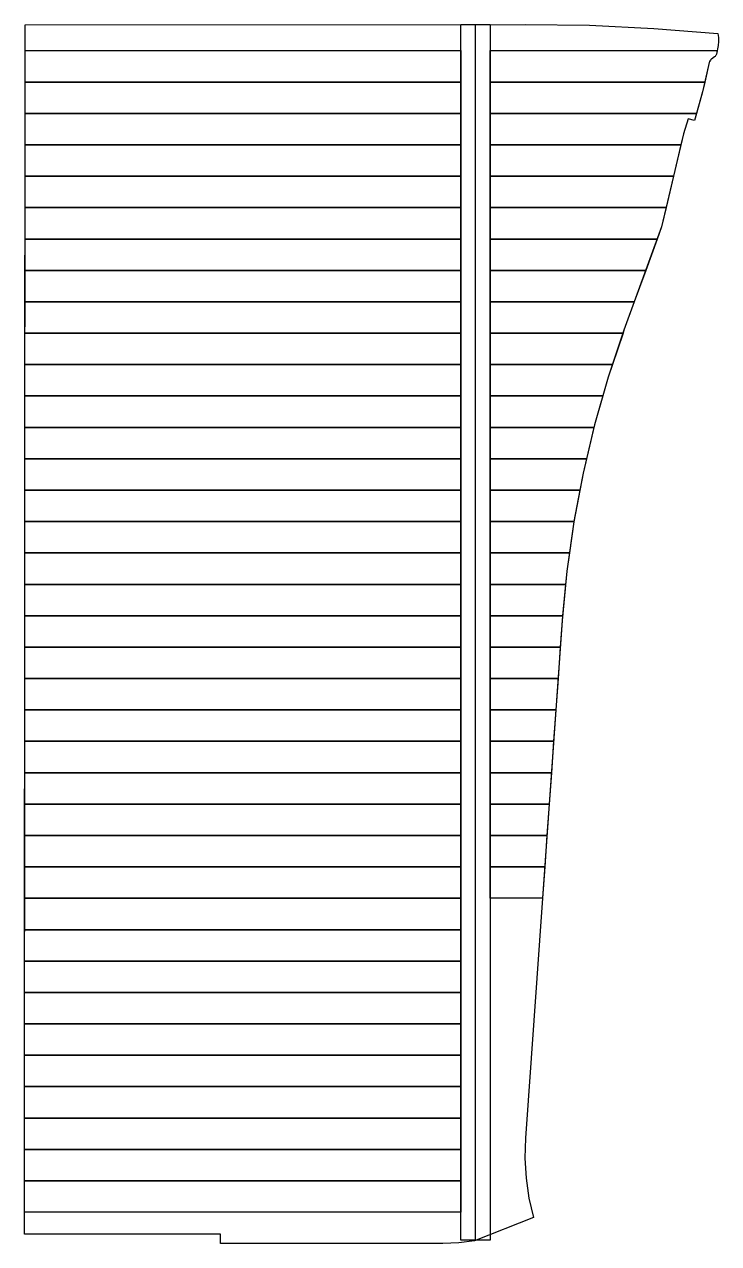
# Model space of a CAD drawing. Header units: feet. Extents: x 0 to 663, y 0 to 1165.
import ezdxf

# ---------------------------------------------------------------- set-up
doc = ezdxf.new("R2010")
doc.units = ezdxf.units.FT
for name, color, linetype in [('CENTERLINE', 2, 'Continuous'), ('LOTS', 3, 'Continuous'), ('PARCEL', 5, 'Continuous'), ('ROADS', 1, 'Continuous')]:
    doc.layers.add(name, color=color, linetype=linetype)

msp = doc.modelspace()

# ---------------------------------------------------------------- linework, layer by layer
at = {"layer": 'CENTERLINE'}
msp.add_lwpolyline([(431.1, 3.3), (431.1, 1165.1)], dxfattribs=at)
at = {"layer": 'LOTS'}
for points in [[(0.7, 1140), (417.1, 1140), (417.1, 1110), (0.6, 1110), (0.7, 1140)], [(661.1, 1136.7), (660.9, 1136.1), (660.6, 1135.5), (660.3, 1134.9), (659.8, 1134.4), (659.3, 1134), (656.5, 1132), (655.9, 1131.4), (655.4, 1130.8), (654.9, 1130.2), (654.6, 1129.4), (654.3, 1128.6), (650, 1110), (445.1, 1110), (445.1, 1140), (661.8, 1140), (661.1, 1136.7)], [(0.6, 1110), (417.1, 1110), (417.1, 1080), (0.6, 1080), (0.6, 1110)], [(647.9, 1100.7), (642.2, 1080), (445.1, 1080), (445.1, 1110), (650, 1110), (647.9, 1100.7)], [(0.6, 1080), (417.1, 1080), (417.1, 1050), (0.6, 1050), (0.6, 1080)], [(640.3, 1073.1), (634.1, 1074.9), (629.7, 1060.4), (627.2, 1050), (445.1, 1050), (445.1, 1080), (642.2, 1080), (640.3, 1073.1)], [(0.6, 1050), (417.1, 1050), (417.1, 1020), (0.6, 1020), (0.6, 1050)], [(620.2, 1020), (445.1, 1020), (445.1, 1050), (627.2, 1050), (620.2, 1020)], [(0.6, 1020), (417.1, 1020), (417.1, 990), (0.6, 990), (0.6, 1020)], [(613.1, 990), (445.1, 990), (445.1, 1020), (620.2, 1020), (613.1, 990)], [(0.6, 990), (417.1, 990), (417.1, 960), (0.6, 960), (0.6, 990)], [(608.8, 971.8), (604.5, 960), (445.1, 960), (445.1, 990), (613.1, 990), (608.8, 971.8)], [(0.6, 960), (417.1, 960), (417.1, 930), (0.5, 930), (0.6, 960)], [(593.6, 930), (445.1, 930), (445.1, 960), (604.5, 960), (593.6, 930)], [(0.5, 930), (417.1, 930), (417.1, 900), (0.5, 900), (0.5, 930)], [(582.7, 900), (445.1, 900), (445.1, 930), (593.6, 930), (582.7, 900)], [(0.5, 900), (417.1, 900), (417.1, 870), (0.5, 870), (0.5, 900)], [(572.8, 872.8), (571.9, 870), (445.1, 870), (445.1, 900), (582.7, 900), (572.8, 872.8)], [(0.5, 870), (417.1, 870), (417.1, 840), (0.5, 840), (0.5, 870)], [(561.8, 840), (445.1, 840), (445.1, 870), (571.9, 870), (561.8, 840)], [(0.5, 840), (417.1, 840), (417.1, 810), (0.5, 810), (0.5, 840)], [(557.7, 827.9), (552.5, 810), (445.1, 810), (445.1, 840), (561.8, 840), (557.7, 827.9)], [(0.5, 810), (417.1, 810), (417.1, 780), (0.5, 780), (0.5, 810)], [(544.6, 782.3), (544.1, 780), (445.1, 780), (445.1, 810), (552.5, 810), (544.6, 782.3)], [(0.5, 780), (417.1, 780), (417.1, 750), (0.4, 750), (0.5, 780)], [(537, 750), (445.1, 750), (445.1, 780), (544.1, 780), (537, 750)], [(0.4, 750), (417.1, 750), (417.1, 720), (0.4, 720), (0.4, 750)], [(533.7, 736.2), (530.6, 720), (445.1, 720), (445.1, 750), (537, 750), (533.7, 736.2)], [(0.4, 720), (417.1, 720), (417.1, 690), (0.4, 690), (0.4, 720)], [(525, 690), (445.1, 690), (445.1, 720), (530.6, 720), (525, 690)], [(0.4, 690), (417.1, 690), (417.1, 660), (0.4, 660), (0.4, 690)], [(524.9, 689.6), (520.7, 660), (445.1, 660), (445.1, 690), (525, 690), (524.9, 689.6)], [(0.4, 660), (417.1, 660), (417.1, 630), (0.4, 630), (0.4, 660)], [(518.3, 642.6), (517.1, 630), (445.1, 630), (445.1, 660), (520.7, 660), (518.3, 642.6)], [(0.4, 630), (417.1, 630), (417.1, 600), (0.3, 600), (0.4, 630)], [(514.2, 600), (445.1, 600), (445.1, 630), (517.1, 630), (514.2, 600)], [(0.3, 600), (417.1, 600), (417.1, 570), (0.3, 570), (0.3, 600)], [(513.8, 595.4), (512, 570), (445.1, 570), (445.1, 600), (514.2, 600), (513.8, 595.4)], [(0.3, 570), (417.1, 570), (417.1, 540), (0.3, 540), (0.3, 570)], [(509.9, 540), (445.1, 540), (445.1, 570), (512, 570), (509.9, 540)], [(0.3, 540), (417.1, 540), (417.1, 510), (0.3, 510), (0.3, 540)], [(507.8, 510), (445.1, 510), (445.1, 540), (509.9, 540), (507.8, 510)], [(0.3, 510), (417.1, 510), (417.1, 480), (0.3, 480), (0.3, 510)], [(505.6, 480), (445.1, 480), (445.1, 510), (507.8, 510), (505.6, 480)], [(0.3, 480), (417.1, 480), (417.1, 450), (0.3, 450), (0.3, 480)], [(503.5, 450), (445.1, 450), (445.1, 480), (505.6, 480), (503.5, 450)], [(0.3, 450), (417.1, 450), (417.1, 420), (0.2, 420), (0.3, 450)], [(501.4, 420), (445.1, 420), (445.1, 450), (503.5, 450), (501.4, 420)], [(0.2, 420), (417.1, 420), (417.1, 390), (0.2, 390), (0.2, 420)], [(499.2, 390), (445.1, 390), (445.1, 420), (501.4, 420), (499.2, 390)], [(0.2, 390), (417.1, 390), (417.1, 360), (0.2, 360), (0.2, 390)], [(497.1, 360), (445.1, 360), (445.1, 390), (499.2, 390), (497.1, 360)], [(0.2, 360), (417.1, 360), (417.1, 330), (0.2, 330), (0.2, 360)], [(495, 330), (445.1, 330), (445.1, 360), (497.1, 360), (495, 330)], [(0.2, 330), (417.1, 330), (417.1, 300), (0.2, 300), (0.2, 330)], [(0.2, 300), (417.1, 300), (417.1, 270), (0.1, 270), (0.2, 300)], [(0.1, 270), (417.1, 270), (417.1, 240), (0.1, 240), (0.1, 270)], [(0.1, 240), (417.1, 240), (417.1, 210), (0.1, 210), (0.1, 240)], [(0.1, 210), (417.1, 210), (417.1, 180), (0.1, 180), (0.1, 210)], [(0.1, 180), (417.1, 180), (417.1, 150), (0.1, 150), (0.1, 180)], [(0.1, 150), (417.1, 150), (417.1, 120), (0.1, 120), (0.1, 150)], [(0.1, 120), (417.1, 120), (417.1, 90), (0.1, 90), (0.1, 120)], [(0.1, 90), (417.1, 90), (417.1, 60), (0, 60), (0.1, 90)], [(0, 60), (417.1, 60), (417.1, 30), (0, 30), (0, 60)]]:
    msp.add_lwpolyline(points, close=True, dxfattribs=at)
at = {"layer": 'PARCEL'}
msp.add_lwpolyline([(429.9, 2.8), (415, 0.8), (399.9, 0.1), (187.5, 0), (187.5, 9), (0, 8.9), (0.7, 1164.8), (478.4, 1165.1), (539.9, 1164.2), (601.3, 1161.3), (662.6, 1156.4), (663.2, 1152.6), (663.2, 1148.7), (662.7, 1144.8), (661.1, 1136.7), (660.9, 1136.1), (660.6, 1135.5), (660.3, 1134.9), (659.8, 1134.4), (659.3, 1134), (656.5, 1132), (655.9, 1131.4), (655.4, 1130.8), (654.9, 1130.1), (654.6, 1129.4), (654.3, 1128.6), (647.9, 1100.7), (640.3, 1073.1), (634.2, 1074.9), (629.7, 1060.4), (608.8, 971.7), (572.8, 872.8), (557.7, 827.9), (544.6, 782.3), (533.7, 736.2), (524.9, 689.6), (518.3, 642.6), (513.8, 595.4), (478.7, 100.7), (478.2, 81.6), (479.3, 62.5), (482, 43.5), (486.3, 24.9), (429.9, 2.8)], close=True, dxfattribs=at)
at = {"layer": 'ROADS'}
msp.add_lwpolyline([(417.1, 1165.1), (445.1, 1165.1), (445.1, 3.3), (417.1, 3.3), (417.1, 1165.1)], close=True, dxfattribs=at)

doc.saveas('drawing.dxf')
